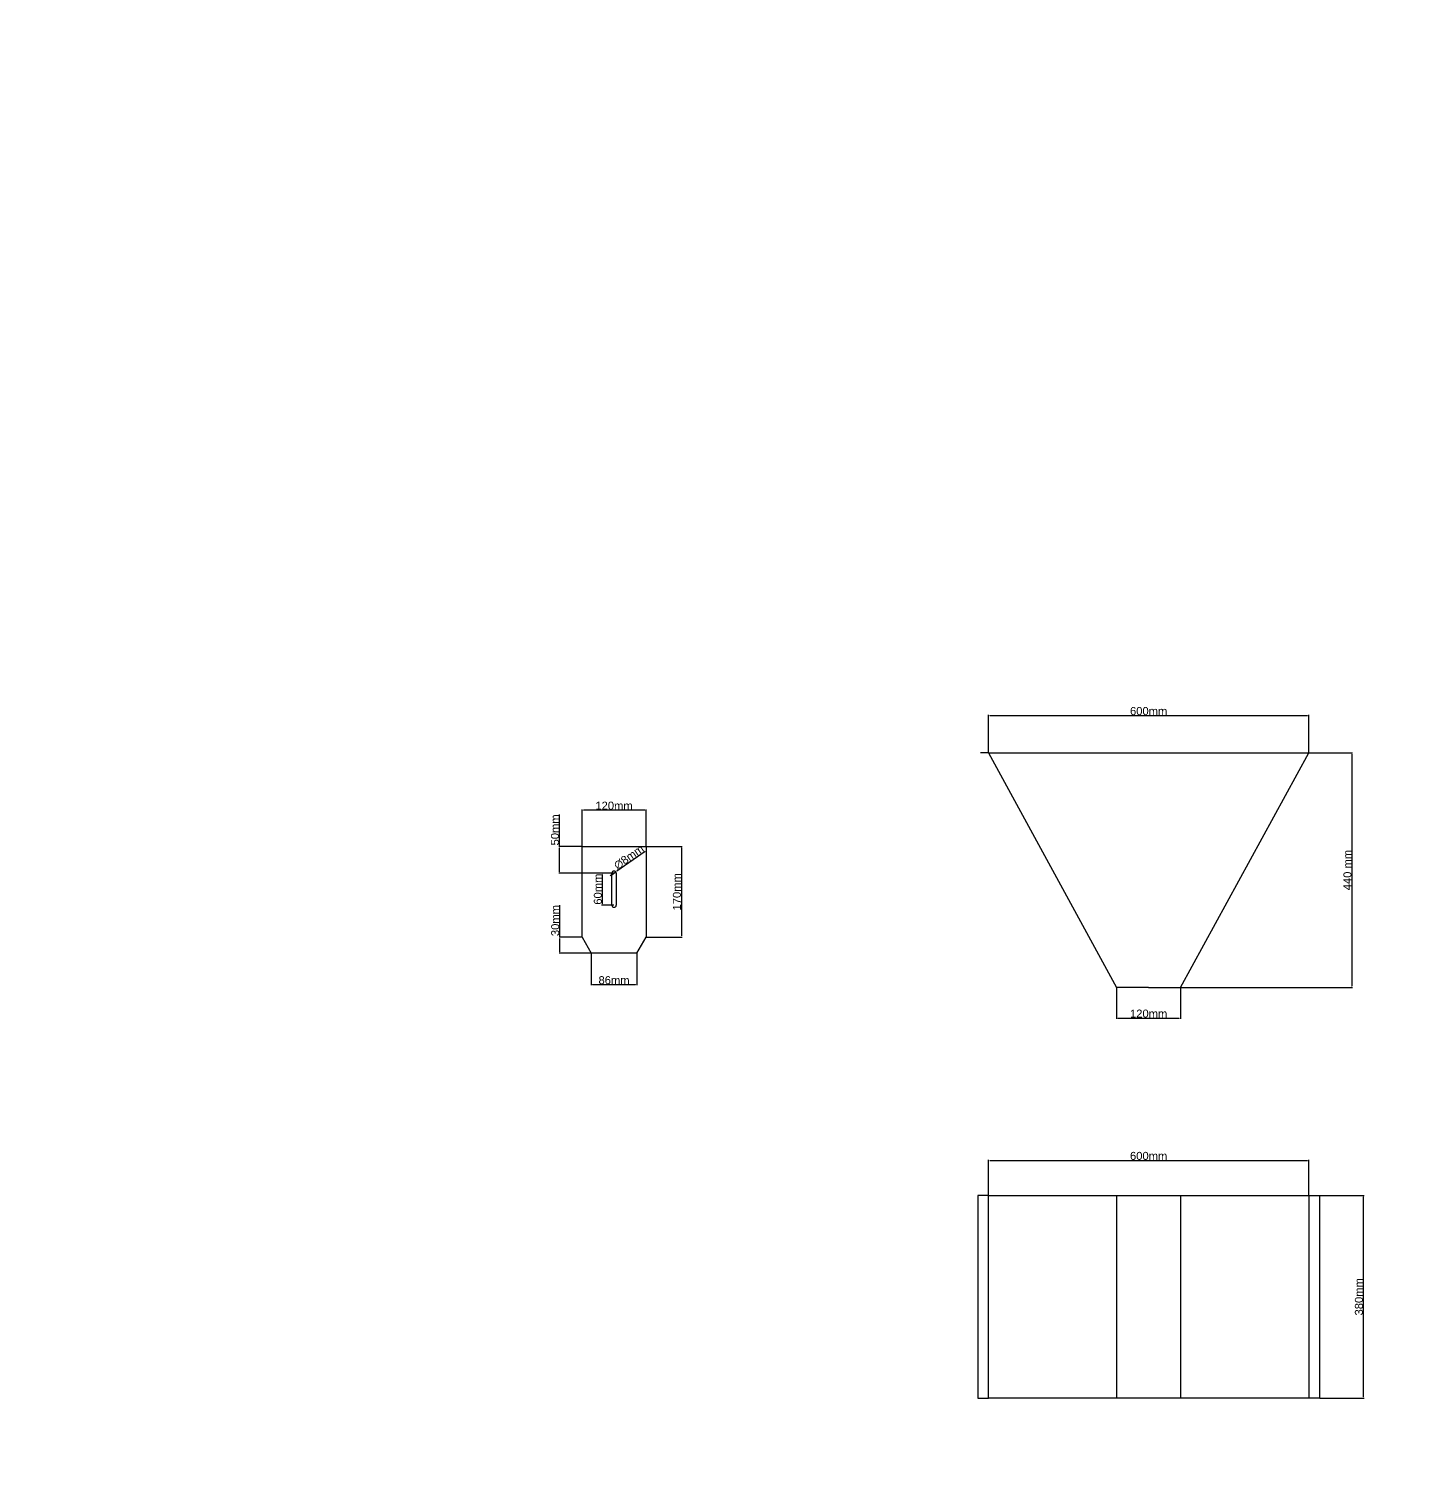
# Model space of a CAD drawing. Header units: centimetres. Extents: x -10816 to 16897, y 31630 to 109107.
# Drawn here: x 2860 to 5455, y 58574 to 61296 of the extents above; entities that cross this region are included whole.
import ezdxf

# ---------------------------------------------------------------- set-up
doc = ezdxf.new("R2010")
doc.units = ezdxf.units.CM
doc.header["$LTSCALE"] = 0.5
doc.styles.get("Standard").update_dxf_attribs({"font": 'arial.ttf'})
doc.dimstyles.new('ISO-25', dxfattribs={"dimtxt": 15, "dimasz": 2.5, "dimexe": 1.25, "dimexo": 0.625, "dimtad": 1, "dimtxsty": 'Standard', "dimcen": 2.5, "dimclrd": 1, "dimclre": 1, "dimadec": 0, "dimazin": 0, "dimtfac": 1, "dimtmove": 0, "dimatfit": 3, "dimfxl": 1, "dimarcsym": 0})

# ---------------------------------------------------------------- blocks, each defined once
blk = doc.blocks.new('*D173')
at = {"color": 1, "lineweight": -2, "transparency": 16777216}
for p, q in [((4659.2, 59940), (4659.2, 60010.4)), ((4661.7, 60009.2), (5256.7, 60009.2)), ((5259.2, 59940), (5259.2, 60010.4))]:
    blk.add_line(p, q, dxfattribs=at)
at = {"color": 1, "transparency": 16777216}
for points in [[(4661.7, 60009.6), (4661.7, 60008.8), (4659.2, 60009.2)], [(5256.7, 60009.6), (5256.7, 60008.8), (5259.2, 60009.2)]]:
    blk.add_solid(points, dxfattribs=at)
at = {"layer": 'Defpoints', "color": 0, "transparency": 16777216}
for p in [(5259.2, 60009.2), (4659.2, 59939.4), (5259.2, 59939.4)]:
    blk.add_point(p, dxfattribs=at)
at = {"color": 0, "transparency": 16777216, "insert": (4959.2, 60017.5), "char_height": 15, "attachment_point": 5}
blk.add_mtext('600mm', dxfattribs=at)
blk = doc.blocks.new('*D174')
at = {"color": 1, "lineweight": -2, "transparency": 16777216}
for p, q in [((5259.8, 59939.4), (5341.4, 59939.4)), ((5340.2, 59936.9), (5340.2, 59501.9)), ((5019.8, 59499.4), (5341.4, 59499.4))]:
    blk.add_line(p, q, dxfattribs=at)
at = {"color": 1, "transparency": 16777216}
for points in [[(5339.8, 59936.9), (5340.6, 59936.9), (5340.2, 59939.4)], [(5339.8, 59501.9), (5340.6, 59501.9), (5340.2, 59499.4)]]:
    blk.add_solid(points, dxfattribs=at)
at = {"layer": 'Defpoints', "color": 0, "transparency": 16777216}
for p in [(5259.2, 59939.4), (5019.2, 59499.4), (5340.2, 59499.4)]:
    blk.add_point(p, dxfattribs=at)
at = {"color": 0, "transparency": 16777216, "insert": (5331.9, 59719.4), "char_height": 15, "attachment_point": 5, "rotation": 90}
blk.add_mtext('440 mm', dxfattribs=at)
blk = doc.blocks.new('*D176')
at = {"color": 1, "lineweight": -2, "transparency": 16777216}
for p, q in [((5279.8, 59109.4), (5362.9, 59109.4)), ((5361.6, 59106.9), (5361.6, 58731.9)), ((5279.8, 58729.4), (5362.9, 58729.4))]:
    blk.add_line(p, q, dxfattribs=at)
at = {"color": 1, "transparency": 16777216}
for points in [[(5361.2, 59106.9), (5362.1, 59106.9), (5361.6, 59109.4)], [(5361.2, 58731.9), (5362.1, 58731.9), (5361.6, 58729.4)]]:
    blk.add_solid(points, dxfattribs=at)
at = {"layer": 'Defpoints', "color": 0, "transparency": 16777216}
for p in [(5279.2, 59109.4), (5279.2, 58729.4), (5361.6, 58729.4)]:
    blk.add_point(p, dxfattribs=at)
at = {"color": 0, "transparency": 16777216, "insert": (5353.4, 58919.4), "char_height": 15, "attachment_point": 5, "rotation": 90}
blk.add_mtext('380mm', dxfattribs=at)
blk = doc.blocks.new('*D177')
at = {"color": 1, "lineweight": -2, "transparency": 16777216}
for p, q in [((4659.2, 59110), (4659.2, 59176.5)), ((4661.7, 59175.2), (5256.7, 59175.2)), ((5259.2, 59110), (5259.2, 59176.5))]:
    blk.add_line(p, q, dxfattribs=at)
at = {"color": 1, "transparency": 16777216}
for points in [[(4661.7, 59175.6), (4661.7, 59174.8), (4659.2, 59175.2)], [(5256.7, 59175.6), (5256.7, 59174.8), (5259.2, 59175.2)]]:
    blk.add_solid(points, dxfattribs=at)
at = {"layer": 'Defpoints', "color": 0, "transparency": 16777216}
for p in [(5259.2, 59175.2), (4659.2, 59109.4), (5259.2, 59109.4)]:
    blk.add_point(p, dxfattribs=at)
at = {"color": 0, "transparency": 16777216, "insert": (4959.2, 59183.5), "char_height": 15, "attachment_point": 5}
blk.add_mtext('600mm', dxfattribs=at)
blk = doc.blocks.new('*D179')
at = {"color": 1, "lineweight": -2, "transparency": 16777216}
for p, q in [((3897, 59764.3), (3897, 59833.1)), ((4017, 59764.3), (4017, 59833.1)), ((4014.5, 59831.9), (3899.5, 59831.9))]:
    blk.add_line(p, q, dxfattribs=at)
at = {"color": 1, "transparency": 16777216}
for points in [[(3899.5, 59832.3), (3899.5, 59831.4), (3897, 59831.9)], [(4014.5, 59832.3), (4014.5, 59831.4), (4017, 59831.9)]]:
    blk.add_solid(points, dxfattribs=at)
at = {"layer": 'Defpoints', "color": 0, "transparency": 16777216}
for p in [(3897, 59831.9), (3897, 59763.7), (4017, 59763.7)]:
    blk.add_point(p, dxfattribs=at)
at = {"color": 0, "transparency": 16777216, "insert": (3957, 59840.1), "char_height": 15, "attachment_point": 5}
blk.add_mtext('120mm', dxfattribs=at)
blk = doc.blocks.new('*D180')
at = {"color": 1, "lineweight": -2, "transparency": 16777216}
for p, q in [((4017.6, 59763.7), (4084.4, 59763.7)), ((4083.2, 59761.2), (4083.2, 59596.2)), ((4017.6, 59593.7), (4084.4, 59593.7))]:
    blk.add_line(p, q, dxfattribs=at)
at = {"color": 1, "transparency": 16777216}
for points in [[(4082.7, 59761.2), (4083.6, 59761.2), (4083.2, 59763.7)], [(4082.7, 59596.2), (4083.6, 59596.2), (4083.2, 59593.7)]]:
    blk.add_solid(points, dxfattribs=at)
at = {"layer": 'Defpoints', "color": 0, "transparency": 16777216}
for p in [(4017, 59763.7), (4017, 59593.7), (4083.2, 59593.7)]:
    blk.add_point(p, dxfattribs=at)
at = {"color": 0, "transparency": 16777216, "insert": (4074.9, 59678.7), "char_height": 15, "attachment_point": 5, "rotation": 90}
blk.add_mtext('170mm', dxfattribs=at)
blk = doc.blocks.new('*D181')
at = {"color": 1, "lineweight": -2, "transparency": 16777216}
for p, q in [((3914, 59563), (3914, 59503.4)), ((4000, 59563), (4000, 59503.4)), ((3916.5, 59504.7), (3997.5, 59504.7))]:
    blk.add_line(p, q, dxfattribs=at)
at = {"color": 1, "transparency": 16777216}
for points in [[(3916.5, 59505.1), (3916.5, 59504.2), (3914, 59504.7)], [(3997.5, 59505.1), (3997.5, 59504.2), (4000, 59504.7)]]:
    blk.add_solid(points, dxfattribs=at)
at = {"layer": 'Defpoints', "color": 0, "transparency": 16777216}
for p in [(3914, 59563.7), (4000, 59563.7), (4000, 59504.7)]:
    blk.add_point(p, dxfattribs=at)
at = {"color": 0, "transparency": 16777216, "insert": (3957, 59512.9), "char_height": 15, "attachment_point": 5}
blk.add_mtext('86mm', dxfattribs=at)
blk = doc.blocks.new('*D182')
at = {"color": 1, "lineweight": -2, "transparency": 16777216}
for p, q in [((3855.1, 59593.7), (3855.1, 59653.4)), ((3896.4, 59593.7), (3853.9, 59593.7)), ((3855.1, 59566.2), (3855.1, 59591.2)), ((3913.4, 59563.7), (3853.9, 59563.7))]:
    blk.add_line(p, q, dxfattribs=at)
at = {"color": 1, "transparency": 16777216}
for points in [[(3854.7, 59591.2), (3855.5, 59591.2), (3855.1, 59593.7)], [(3854.7, 59566.2), (3855.5, 59566.2), (3855.1, 59563.7)]]:
    blk.add_solid(points, dxfattribs=at)
at = {"layer": 'Defpoints', "color": 0, "transparency": 16777216}
for p in [(3855.1, 59593.7), (3897, 59593.7), (3914, 59563.7)]:
    blk.add_point(p, dxfattribs=at)
at = {"color": 0, "transparency": 16777216, "insert": (3846.8, 59624.8), "char_height": 15, "attachment_point": 5, "rotation": 90}
blk.add_mtext('30mm', dxfattribs=at)
blk = doc.blocks.new('*D183')
at = {"color": 1, "lineweight": -2, "transparency": 16777216}
for p, q in [((3956.4, 59713.7), (3933.6, 59713.7)), ((3934.9, 59711.2), (3934.9, 59656.2)), ((3956.4, 59653.7), (3933.6, 59653.7))]:
    blk.add_line(p, q, dxfattribs=at)
at = {"color": 1, "transparency": 16777216}
for points in [[(3934.4, 59711.2), (3935.3, 59711.2), (3934.9, 59713.7)], [(3934.4, 59656.2), (3935.3, 59656.2), (3934.9, 59653.7)]]:
    blk.add_solid(points, dxfattribs=at)
at = {"layer": 'Defpoints', "color": 0, "transparency": 16777216}
for p in [(3957, 59713.7), (3934.9, 59653.7), (3957, 59653.7)]:
    blk.add_point(p, dxfattribs=at)
at = {"color": 0, "transparency": 16777216, "insert": (3926.6, 59683.7), "char_height": 15, "attachment_point": 5, "rotation": 90}
blk.add_mtext('60mm', dxfattribs=at)
blk = doc.blocks.new('*D184')
at = {"color": 1, "lineweight": -2, "transparency": 16777216}
for p, q in [((3854.5, 59763.7), (3854.5, 59823.4)), ((3896.4, 59763.7), (3853.3, 59763.7)), ((3854.5, 59716.2), (3854.5, 59761.2)), ((3955.7, 59713.7), (3853.3, 59713.7))]:
    blk.add_line(p, q, dxfattribs=at)
at = {"color": 1, "transparency": 16777216}
for points in [[(3854.1, 59761.2), (3855, 59761.2), (3854.5, 59763.7)], [(3854.1, 59716.2), (3855, 59716.2), (3854.5, 59713.7)]]:
    blk.add_solid(points, dxfattribs=at)
at = {"layer": 'Defpoints', "color": 0, "transparency": 16777216}
for p in [(3854.5, 59763.7), (3897, 59763.7), (3956.4, 59713.7)]:
    blk.add_point(p, dxfattribs=at)
at = {"color": 0, "transparency": 16777216, "insert": (3846.3, 59794.8), "char_height": 15, "attachment_point": 5, "rotation": 90}
blk.add_mtext('50mm', dxfattribs=at)
blk = doc.blocks.new('*D185')
at = {"color": 1, "lineweight": -2, "transparency": 16777216}
for p, q in [((4015.1, 59754.3), (3962.3, 59717.4)), ((3951.7, 59709.9), (3949.6, 59708.5)), ((3953.7, 59711.4), (3960.3, 59715.9))]:
    blk.add_line(p, q, dxfattribs=at)
at = {"color": 1, "transparency": 16777216}
for points in [[(3951.4, 59710.3), (3951.9, 59709.6), (3953.7, 59711.4)], [(3962.1, 59717.7), (3962.6, 59717), (3960.3, 59715.9)]]:
    blk.add_solid(points, dxfattribs=at)
at = {"layer": 'Defpoints', "color": 0, "transparency": 16777216}
for p in [(3953.7, 59711.4), (3960.3, 59715.9)]:
    blk.add_point(p, dxfattribs=at)
at = {"color": 0, "transparency": 16777216, "insert": (3984.8, 59743.7), "char_height": 15, "attachment_point": 5, "rotation": 34.939}
blk.add_mtext('∅8mm', dxfattribs=at)
blk = doc.blocks.new('*D186')
at = {"color": 1, "lineweight": -2, "transparency": 16777216}
for p, q in [((4899.2, 59498.7), (4899.2, 59440.7)), ((5019.2, 59498.7), (5019.2, 59440.7)), ((4901.7, 59442), (5016.7, 59442))]:
    blk.add_line(p, q, dxfattribs=at)
at = {"color": 1, "transparency": 16777216}
for points in [[(4901.7, 59442.4), (4901.7, 59441.6), (4899.2, 59442)], [(5016.7, 59442.4), (5016.7, 59441.6), (5019.2, 59442)]]:
    blk.add_solid(points, dxfattribs=at)
at = {"layer": 'Defpoints', "color": 0, "transparency": 16777216}
for p in [(4899.2, 59499.4), (5019.2, 59499.4), (5019.2, 59442)]:
    blk.add_point(p, dxfattribs=at)
at = {"color": 0, "transparency": 16777216, "insert": (4959.2, 59450.3), "char_height": 15, "attachment_point": 5}
blk.add_mtext('120mm', dxfattribs=at)
blk = doc.blocks.new('*D423')
at = {"color": 1, "lineweight": -2, "transparency": 16777216}
for p, q in [((576.8, 61225.5), (574.3, 61225.5)), ((579.3, 61218.5), (579.3, 61226.8)), ((579.3, 61225.5), (584, 61225.5)), ((584, 61218.5), (584, 61226.8)), ((586.5, 61225.5), (664.4, 61225.5)), ((16014, 54809.9), (16164.7, 54960.6)), ((16184.8, 54944.1), (16165.6, 54963.3)), ((16030.5, 54789.8), (16011.3, 54809))]:
    blk.add_line(p, q, dxfattribs=at)
at = {"color": 1, "transparency": 16777216}
for points in [[(576.8, 61225.9), (576.8, 61225.1), (579.3, 61225.5)], [(586.5, 61225.9), (586.5, 61225.1), (584, 61225.5)], [(16164.4, 54960.9), (16165, 54960.4), (16166.5, 54962.4)], [(16013.7, 54810.2), (16014.3, 54809.6), (16012.2, 54808.1)]]:
    blk.add_solid(points, dxfattribs=at)
at = {"layer": 'Defpoints', "color": 0, "transparency": 16777216}
for p in [(584, 61225.5), (579.3, 61217.9), (584, 61217.9), (16166.5, 54962.4), (16185.2, 54943.7), (16030.9, 54789.4)]:
    blk.add_point(p, dxfattribs=at)
at = {"color": 0, "transparency": 16777216, "insert": (626.7, 61235.2), "char_height": 15, "attachment_point": 5}
blk.add_mtext('4,76mm', dxfattribs=at)
at = {"color": 0, "transparency": 16777216, "insert": (16083.5, 54891.1), "char_height": 15, "attachment_point": 5, "rotation": 45}
blk.add_mtext('250mm', dxfattribs=at)
blk = doc.blocks.new('*D426')
at = {"color": 1, "lineweight": -2, "transparency": 16777216}
for p, q in [((342, 61116.3), (374.6, 61178)), ((377.2, 61182.9), (375.7, 61180.2)), ((378.3, 61185.1), (379.5, 61187.3)), ((9186.2, 50382.9), (9186.2, 50435.5)), ((9188.7, 50434.2), (9281.7, 50434.2)), ((9284.2, 50382.9), (9284.2, 50435.5))]:
    blk.add_line(p, q, dxfattribs=at)
at = {"color": 1, "transparency": 16777216}
for points in [[(374.2, 61178.2), (374.9, 61177.8), (375.7, 61180.2)], [(378, 61185.3), (378.7, 61184.9), (377.2, 61182.9)], [(9188.7, 50434.7), (9188.7, 50433.8), (9186.2, 50434.2)], [(9281.7, 50434.7), (9281.7, 50433.8), (9284.2, 50434.2)]]:
    blk.add_solid(points, dxfattribs=at)
at = {"layer": 'Defpoints', "color": 0, "transparency": 16777216}
for p in [(375.7, 61180.2), (377.2, 61182.9), (9284.2, 50434.2), (9186.2, 50382.3), (9284.2, 50382.3)]:
    blk.add_point(p, dxfattribs=at)
at = {"color": 0, "transparency": 16777216, "insert": (348.7, 61147.8), "char_height": 15, "attachment_point": 5, "rotation": 62.1415}
blk.add_mtext('∅3mm', dxfattribs=at)
at = {"color": 0, "transparency": 16777216, "insert": (9235.2, 50442.5), "char_height": 15, "attachment_point": 5}
blk.add_mtext('98mm', dxfattribs=at)
blk = doc.blocks.new('*D427')
at = {"color": 1, "lineweight": -2, "transparency": 16777216}
for p, q in [((370.1, 61197.7), (370.1, 61251.9)), ((372.6, 61250.7), (417.1, 61250.7)), ((419.6, 61216.2), (419.6, 61251.9)), ((419.6, 61250.7), (497.4, 61250.7)), ((9188.7, 50390.9), (9188.7, 50416.1)), ((9191.2, 50414.9), (9279.2, 50414.9)), ((9281.7, 50390.9), (9281.7, 50416.1))]:
    blk.add_line(p, q, dxfattribs=at)
at = {"color": 1, "transparency": 16777216}
for points in [[(372.6, 61251.1), (372.6, 61250.3), (370.1, 61250.7)], [(417.1, 61251.1), (417.1, 61250.3), (419.6, 61250.7)], [(9191.2, 50415.3), (9191.2, 50414.5), (9188.7, 50414.9)], [(9279.2, 50415.3), (9279.2, 50414.5), (9281.7, 50414.9)]]:
    blk.add_solid(points, dxfattribs=at)
at = {"layer": 'Defpoints', "color": 0, "transparency": 16777216}
for p in [(419.6, 61250.7), (370.1, 61197.1), (419.6, 61215.6), (9281.7, 50414.9), (9188.7, 50390.3), (9281.7, 50390.3)]:
    blk.add_point(p, dxfattribs=at)
at = {"color": 0, "transparency": 16777216, "char_height": 15, "attachment_point": 5}
for s, insert in [('49,5mm', (459.8, 61260.3)), ('93mm', (9235.2, 50423.2))]:
    blk.add_mtext(s, dxfattribs=dict(at, insert=insert))
blk = doc.blocks.new('*D428')
at = {"color": 1, "lineweight": -2, "transparency": 16777216}
for p, q in [((357.6, 61197.7), (357.6, 61279.4)), ((360.1, 61278.1), (417.1, 61278.1)), ((419.6, 61216.2), (419.6, 61279.4)), ((9185.5, 50382.3), (9154.1, 50382.3)), ((9155.3, 50379.8), (9155.3, 50344.8)), ((9185.5, 50342.3), (9154.1, 50342.3)), ((9155.3, 50342.3), (9155.3, 50282))]:
    blk.add_line(p, q, dxfattribs=at)
at = {"color": 1, "transparency": 16777216}
for points in [[(360.1, 61278.6), (360.1, 61277.7), (357.6, 61278.1)], [(417.1, 61278.6), (417.1, 61277.7), (419.6, 61278.1)], [(9154.9, 50379.8), (9155.8, 50379.8), (9155.3, 50382.3)], [(9154.9, 50344.8), (9155.8, 50344.8), (9155.3, 50342.3)]]:
    blk.add_solid(points, dxfattribs=at)
at = {"layer": 'Defpoints', "color": 0, "transparency": 16777216}
for p in [(419.6, 61278.1), (357.6, 61197.1), (419.6, 61215.6), (9186.2, 50382.3), (9155.3, 50342.3), (9186.2, 50342.3)]:
    blk.add_point(p, dxfattribs=at)
at = {"color": 0, "transparency": 16777216, "insert": (388.6, 61286.4), "char_height": 15, "attachment_point": 5}
blk.add_mtext('62mm', dxfattribs=at)
at = {"color": 0, "transparency": 16777216, "insert": (9147.1, 50310.9), "char_height": 15, "attachment_point": 5, "rotation": 90}
blk.add_mtext('40mm', dxfattribs=at)
blk = doc.blocks.new('*D429')
at = {"color": 1, "lineweight": -2, "transparency": 16777216}
for p, q in [((385.1, 61197.7), (385.1, 61229.5)), ((387.6, 61228.2), (417.1, 61228.2)), ((419.6, 61216.2), (419.6, 61229.5)), ((419.6, 61228.2), (496.8, 61228.2)), ((9188, 50334.3), (9175.1, 50334.3)), ((9176.4, 50331.8), (9176.4, 50265.8)), ((9219.5, 50263.3), (9175.1, 50263.3))]:
    blk.add_line(p, q, dxfattribs=at)
at = {"color": 1, "transparency": 16777216}
for points in [[(387.6, 61228.6), (387.6, 61227.8), (385.1, 61228.2)], [(417.1, 61228.6), (417.1, 61227.8), (419.6, 61228.2)], [(9175.9, 50331.8), (9176.8, 50331.8), (9176.4, 50334.3)], [(9175.9, 50265.8), (9176.8, 50265.8), (9176.4, 50263.3)]]:
    blk.add_solid(points, dxfattribs=at)
at = {"layer": 'Defpoints', "color": 0, "transparency": 16777216}
for p in [(419.6, 61228.2), (385.1, 61197.1), (419.6, 61215.6), (9188.7, 50334.3), (9176.4, 50263.3), (9220.2, 50263.3)]:
    blk.add_point(p, dxfattribs=at)
at = {"color": 0, "transparency": 16777216, "insert": (459.5, 61237.9), "char_height": 15, "attachment_point": 5}
blk.add_mtext('34,5mm', dxfattribs=at)
at = {"color": 0, "transparency": 16777216, "insert": (9168.2, 50298.8), "char_height": 15, "attachment_point": 5, "rotation": 90}
blk.add_mtext('71mm', dxfattribs=at)
blk = doc.blocks.new('*D430')
at = {"color": 1, "lineweight": -2, "transparency": 16777216}
for p, q in [((376.6, 61085.4), (376.6, 61131.1)), ((379.1, 61129.8), (417.1, 61129.8)), ((419.6, 61088.4), (419.6, 61131.1)), ((419.6, 61129.8), (479.9, 61129.8)), ((9220.2, 50262.7), (9220.2, 50222.1)), ((9250.2, 50262.7), (9250.2, 50222.1)), ((9222.7, 50223.3), (9247.7, 50223.3)), ((9250.2, 50223.3), (9309.9, 50223.3))]:
    blk.add_line(p, q, dxfattribs=at)
at = {"color": 1, "transparency": 16777216}
for points in [[(379.1, 61130.2), (379.1, 61129.4), (376.6, 61129.8)], [(417.1, 61130.2), (417.1, 61129.4), (419.6, 61129.8)], [(9222.7, 50223.7), (9222.7, 50222.9), (9220.2, 50223.3)], [(9247.7, 50223.7), (9247.7, 50222.9), (9250.2, 50223.3)]]:
    blk.add_solid(points, dxfattribs=at)
at = {"layer": 'Defpoints', "color": 0, "transparency": 16777216}
for p in [(419.6, 61129.8), (376.6, 61084.8), (419.6, 61087.8), (9220.2, 50263.3), (9250.2, 50263.3), (9250.2, 50223.3)]:
    blk.add_point(p, dxfattribs=at)
at = {"color": 0, "transparency": 16777216, "char_height": 15, "attachment_point": 5}
for s, insert in [('43mm', (451, 61138.1)), ('30mm', (9281.3, 50231.6))]:
    blk.add_mtext(s, dxfattribs=dict(at, insert=insert))
blk = doc.blocks.new('*D431')
at = {"color": 1, "lineweight": -2, "transparency": 16777216}
for p, q in [((391.6, 61085.4), (391.6, 61109.4)), ((394.1, 61108.1), (417.1, 61108.1)), ((419.6, 61088.4), (419.6, 61109.4)), ((419.6, 61108.1), (479.6, 61108.1)), ((9188, 50390.3), (9136.1, 50390.3)), ((9137.4, 50387.8), (9137.4, 50336.8)), ((9188, 50334.3), (9136.1, 50334.3)), ((9137.4, 50334.3), (9137.4, 50274.6))]:
    blk.add_line(p, q, dxfattribs=at)
at = {"color": 1, "transparency": 16777216}
for points in [[(394.1, 61108.5), (394.1, 61107.7), (391.6, 61108.1)], [(417.1, 61108.5), (417.1, 61107.7), (419.6, 61108.1)], [(9137, 50387.8), (9137.8, 50387.8), (9137.4, 50390.3)], [(9137, 50336.8), (9137.8, 50336.8), (9137.4, 50334.3)]]:
    blk.add_solid(points, dxfattribs=at)
at = {"layer": 'Defpoints', "color": 0, "transparency": 16777216}
for p in [(391.6, 61084.8), (419.6, 61108.1), (419.6, 61087.8), (9188.7, 50390.3), (9137.4, 50334.3), (9188.7, 50334.3)]:
    blk.add_point(p, dxfattribs=at)
at = {"color": 0, "transparency": 16777216, "insert": (450.8, 61116.4), "char_height": 15, "attachment_point": 5}
blk.add_mtext('28mm', dxfattribs=at)
at = {"color": 0, "transparency": 16777216, "insert": (9129.1, 50303.2), "char_height": 15, "attachment_point": 5, "rotation": 90}
blk.add_mtext('56mm', dxfattribs=at)
blk = doc.blocks.new('*D432')
at = {"color": 1, "lineweight": -2, "transparency": 16777216}
for p, q in [((392.2, 61084.8), (434.2, 61084.8)), ((433, 61082.3), (433, 61056.3)), ((392.2, 61053.8), (434.2, 61053.8)), ((433, 61053.8), (433, 60994)), ((9278.6, 50336.9), (9276.8, 50338.6)), ((9280.5, 50335.3), (9282.8, 50333.3)), ((9333.3, 50289.5), (9284.7, 50331.7))]:
    blk.add_line(p, q, dxfattribs=at)
at = {"color": 1, "transparency": 16777216}
for points in [[(432.6, 61082.3), (433.4, 61082.3), (433, 61084.8)], [(432.6, 61056.3), (433.4, 61056.3), (433, 61053.8)], [(9278.9, 50337.3), (9278.4, 50336.6), (9280.5, 50335.3)], [(9285, 50332), (9284.4, 50331.4), (9282.8, 50333.3)]]:
    blk.add_solid(points, dxfattribs=at)
at = {"layer": 'Defpoints', "color": 0, "transparency": 16777216}
for p in [(391.6, 61084.8), (391.6, 61053.8), (433, 61053.8), (9280.5, 50335.3), (9282.8, 50333.3)]:
    blk.add_point(p, dxfattribs=at)
at = {"color": 0, "transparency": 16777216, "char_height": 15, "attachment_point": 5}
for s, insert, rotation in [('31mm', (424.7, 61022.7), 90), ('∅3mm', (9315.7, 50316.3), 319.0473)]:
    blk.add_mtext(s, dxfattribs=dict(at, insert=insert, rotation=rotation))
blk = doc.blocks.new('*D433')
at = {"color": 1, "lineweight": -2, "transparency": 16777216}
for p, q in [((420.2, 61087.8), (458.7, 61087.8)), ((457.4, 61085.3), (457.4, 61053.3)), ((420.2, 61050.8), (458.7, 61050.8)), ((457.4, 61050.8), (457.4, 60991)), ((9244.8, 50264.3), (9242.3, 50264.8)), ((9247.2, 50263.9), (9253.1, 50262.8)), ((9340.1, 50246.5), (9255.6, 50262.3))]:
    blk.add_line(p, q, dxfattribs=at)
at = {"color": 1, "transparency": 16777216}
for points in [[(457, 61085.3), (457.9, 61085.3), (457.4, 61087.8)], [(457, 61053.3), (457.9, 61053.3), (457.4, 61050.8)], [(9244.8, 50264.7), (9244.7, 50263.9), (9247.2, 50263.9)], [(9255.6, 50262.7), (9255.5, 50261.9), (9253.1, 50262.8)]]:
    blk.add_solid(points, dxfattribs=at)
at = {"layer": 'Defpoints', "color": 0, "transparency": 16777216}
for p in [(419.6, 61087.8), (419.6, 61050.8), (457.4, 61050.8), (9247.2, 50263.9), (9253.1, 50262.8)]:
    blk.add_point(p, dxfattribs=at)
at = {"color": 0, "transparency": 16777216, "char_height": 15, "attachment_point": 5}
for s, insert, rotation in [('37mm', (449.2, 61019.7), 90), ('∅6mm', (9311.3, 50260.8), 349.4136)]:
    blk.add_mtext(s, dxfattribs=dict(at, insert=insert, rotation=rotation))

msp = doc.modelspace()

# ---------------------------------------------------------------- linework, layer by layer
for p, q in [((4659.165, 59939.36), (4644.165, 59939.36)), ((4659.165, 59939.36), (5259.165, 59939.36)), ((4659.165, 59939.36), (4899.165, 59499.36)), ((5019.165, 59499.36), (5259.165, 59939.36)), ((5259.165, 59939.36), (5274.165, 59939.36)), ((3896.989, 59593.655), (3896.989, 59763.655)), ((3896.989, 59763.655), (4016.989, 59763.655)), ((4016.989, 59763.655), (4016.989, 59593.655)), ((3952.989, 59653.655), (3952.989, 59713.655)), ((3960.989, 59713.655), (3960.989, 59653.655)), ((3896.989, 59593.655), (3913.989, 59563.655)), ((3999.989, 59563.655), (4016.989, 59593.655)), ((3956.989, 59563.655), (3913.989, 59563.655)), ((3956.989, 59563.655), (3913.989, 59563.655)), ((3999.989, 59563.655), (3956.989, 59563.655)), ((3999.989, 59563.655), (3956.989, 59563.655)), ((4959.165, 59499.36), (4899.165, 59499.36)), ((4959.165, 59499.36), (5019.165, 59499.36)), ((4659.165, 59109.412), (4639.165, 59109.412)), ((4639.165, 59109.412), (4639.165, 58729.412)), ((4659.165, 59109.412), (5259.165, 59109.412)), ((4659.165, 58729.412), (4659.165, 59109.412)), ((4899.165, 59109.412), (4899.165, 58729.412)), ((5019.165, 59109.412), (5019.165, 58729.412)), ((5259.165, 59109.412), (5259.165, 58729.412)), ((5259.165, 59109.412), (5279.165, 59109.412)), ((5279.165, 59109.412), (5279.165, 58729.412)), ((4639.165, 58729.412), (4659.165, 58729.412)), ((5259.165, 58729.412), (4659.165, 58729.412)), ((5279.165, 58729.412), (5259.165, 58729.412))]:
    msp.add_line(p, q)
for centre, start, end in [((3956.989, 59713.655), 0, 180), ((3956.989, 59653.655), 180, 0)]:
    msp.add_arc(centre, 4, start, end)

# ---------------------------------------------------------------- dimensions: what is measured, and where the dimension line sits
for base, p1, p2, picture, middle in [((419.6, 61278.139), (357.6, 61197.07), (419.6, 61215.57), '*D428', (388.6, 61286.423)), ((419.6, 61250.698), (370.1, 61197.07), (419.6, 61215.57), '*D427', (459.765, 61260.337)), ((419.6, 61228.216), (385.1, 61197.07), (419.6, 61215.57), '*D429', (459.458, 61237.855)), ((584.034, 61225.53), (579.274, 61217.911), (584.034, 61217.911), '*D423', (626.699, 61235.169)), ((419.584, 61129.805), (376.584, 61084.787), (419.584, 61087.787), '*D430', (451.011, 61138.093)), ((9250.162, 50223.31), (9220.162, 50263.318), (9250.162, 50263.318), '*D430', (9281.281, 50231.599)), ((419.584, 61108.11), (391.584, 61084.787), (419.584, 61087.787), '*D431', (450.837, 61116.394)), ((5259.165, 60009.18), (4659.165, 59939.36), (5259.165, 59939.36), '*D173', (4959.165, 60017.464)), ((3896.989, 59831.851), (4016.989, 59763.655), (3896.989, 59763.655), '*D179', (3956.989, 59840.134)), ((3999.989, 59504.654), (3913.989, 59563.655), (3999.989, 59563.655), '*D181', (3956.989, 59512.938)), ((5019.165, 59441.981), (4899.165, 59499.36), (5019.165, 59499.36), '*D186', (4959.165, 59450.265)), ((5259.165, 59175.213), (4659.165, 59109.412), (5259.165, 59109.412), '*D177', (4959.165, 59183.496))]:
    dim = msp.add_linear_dim(base=base, p1=p1, p2=p2, dimstyle='ISO-25', override={"dimpost": 'mm'})
    dim.commit()
    dim.dimension.update_dxf_attribs({"geometry": picture, "text_midpoint": middle})
for base, p1, p2, picture, middle in [((9155.341, 50342.318), (9186.162, 50382.318), (9186.162, 50342.318), '*D428', (9147.057, 50310.892)), ((9176.353, 50263.318), (9188.662, 50334.318), (9220.162, 50263.318), '*D429', (9168.197, 50298.818)), ((9137.398, 50334.318), (9188.662, 50390.318), (9188.662, 50334.318), '*D431', (9129.114, 50303.194)), ((432.972, 61053.787), (391.584, 61084.787), (391.584, 61053.787), '*D432', (424.683, 61022.668)), ((457.449, 61050.787), (419.584, 61087.787), (419.584, 61050.787), '*D433', (449.161, 61019.668)), ((3854.539, 59763.655), (3956.364, 59713.655), (3896.989, 59763.655), '*D184', (3846.255, 59794.78)), ((4083.156, 59593.655), (4016.989, 59763.655), (4016.989, 59593.655), '*D180', (4074.873, 59678.655)), ((3934.858, 59653.655), (3956.989, 59713.655), (3956.989, 59653.655), '*D183', (3926.574, 59683.655)), ((3855.101, 59593.655), (3913.989, 59563.655), (3896.989, 59593.655), '*D182', (3846.812, 59624.775)), ((5361.646, 58729.412), (5279.165, 59109.412), (5279.165, 58729.412), '*D176', (5353.357, 58919.412))]:
    dim = msp.add_linear_dim(base=base, p1=p1, p2=p2, angle=90, dimstyle='ISO-25', override={"dimpost": 'mm'})
    dim.commit()
    dim.dimension.update_dxf_attribs({"geometry": picture, "text_midpoint": middle})
for base, p1, p2, picture, middle in [((9281.662, 50414.882), (9188.662, 50390.318), (9281.662, 50390.318), '*D427', (9235.162, 50414.882)), ((9284.162, 50434.247), (9186.162, 50382.318), (9284.162, 50382.318), '*D426', (9235.162, 50434.247))]:
    dim = msp.add_linear_dim(base=base, p1=p1, p2=p2, dimstyle='ISO-25', override={"dimpost": 'mm'})
    dim.commit()
    dim.dimension.update_dxf_attribs({"geometry": picture, "text_midpoint": middle, "dimtype": 160})
dim = msp.add_aligned_dim(p1=(16030.948, 54789.372), p2=(16185.242, 54943.666), distance=26.517, text='250mm', dimstyle='ISO-25', override={"dimpost": 'mm'})
dim.commit()
dim.dimension.update_dxf_attribs({"geometry": '*D423', "text_midpoint": (16083.487, 54891.127)})
for p1, p2, picture, middle in [((377.151, 61182.896), (375.749, 61180.244), '*D426', (356.439, 61143.709)), ((9247.213, 50263.869), (9253.111, 50262.767), '*D433', (9309.669, 50252.196))]:
    dim = msp.add_diameter_dim_2p(p1=p1, p2=p2, dimstyle='ISO-25', override={"dimpost": 'mm'})
    dim.commit()
    dim.dimension.update_dxf_attribs({"geometry": picture, "text_midpoint": middle, "dimtype": 163})
for p1, p2, picture, middle in [((9280.529, 50335.301), (9282.795, 50333.335), '*D432', (9315.656, 50316.34)), ((3953.71, 59711.364), (3960.268, 59715.946), '*D185', (3984.761, 59743.674))]:
    dim = msp.add_diameter_dim_2p(p1=p1, p2=p2, dimstyle='ISO-25', override={"dimpost": 'mm'})
    dim.commit()
    dim.dimension.update_dxf_attribs({"geometry": picture, "text_midpoint": middle})
dim = msp.add_linear_dim(base=(5340.194, 59499.36), p1=(5259.165, 59939.36), p2=(5019.165, 59499.36), angle=90, text='440 mm', dimstyle='ISO-25', override={"dimpost": 'mm'})
dim.commit()
dim.dimension.update_dxf_attribs({"geometry": '*D174', "text_midpoint": (5331.91, 59719.36)})

doc.saveas('drawing.dxf')
